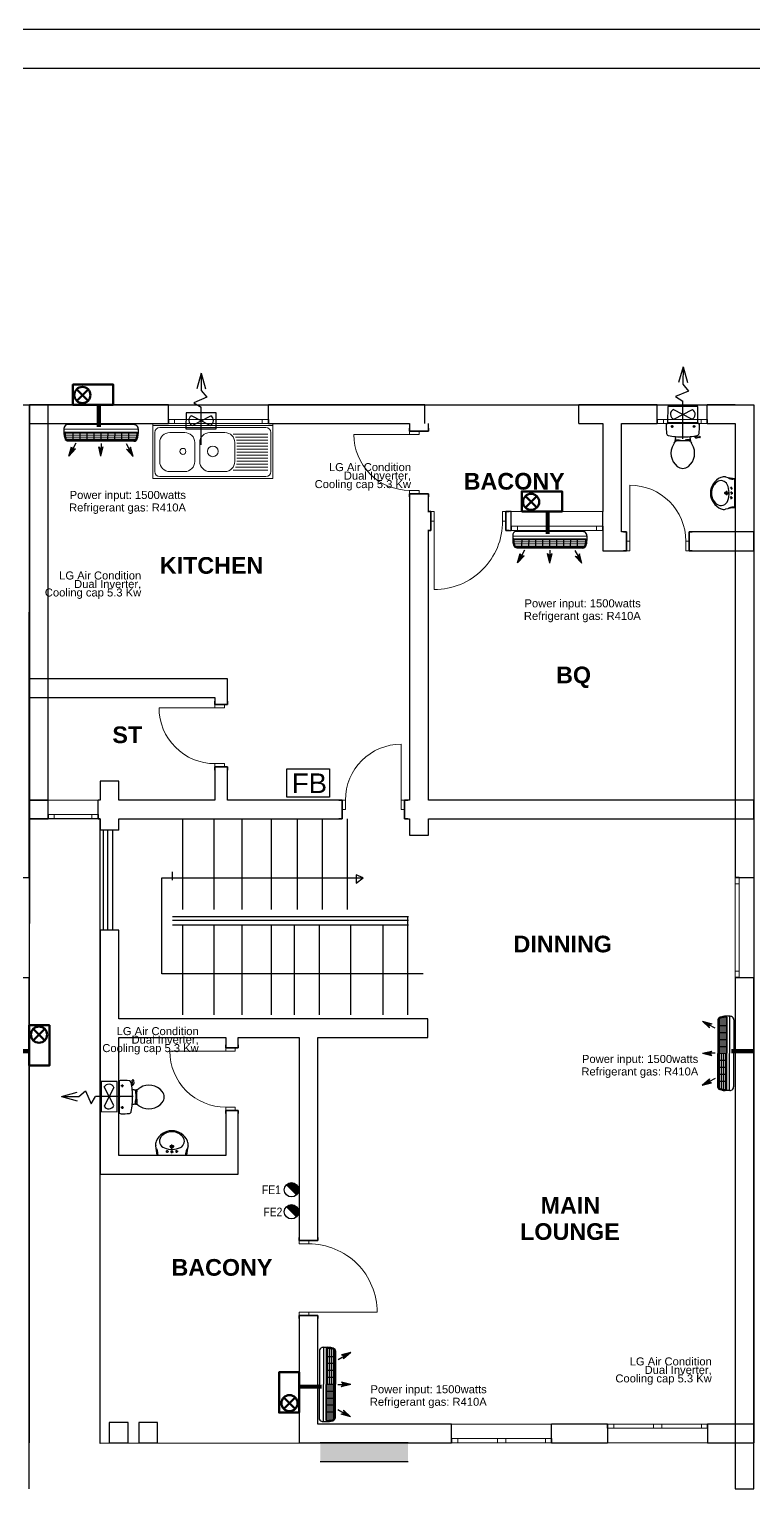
# Model space of a CAD drawing. Header units: inches. Extents: x 23 to 2032867, y 13 to 664695.
# Drawn here: x 630670 to 639357, y 496199 to 513706 of the extents above; entities that cross this region are included whole.
import ezdxf
from ezdxf.enums import TextEntityAlignment as Align

# ---------------------------------------------------------------- set-up
doc = ezdxf.new("R2010")
doc.units = ezdxf.units.IN
doc.header["$MEASUREMENT"] = 0
doc.linetypes.add('DASHED1', pattern=[1, 0.3, -0.4, 0.3])
doc.linetypes.add('Hidden Line', pattern=[391.222223, 282.222223, -109])
for name, color, linetype in [('08-DRAINAGE', 5, 'Continuous'), ('FIRE', 1, 'Continuous'), ('Hvactext', 7, 'Continuous'), ('LIAB', 8, 'Continuous'), ('PLOTYR', 15, 'Continuous')]:
    doc.layers.add(name, color=color, linetype=linetype)
for name, color, linetype, lineweight in [('0Railings', 1, 'Continuous', 18), ('AC', 9, 'Continuous', 15), ('ARCHICAD Doors_Pen_No__27', 7, 'Continuous', 35), ('ARCHICAD Windows_Pen_No__27', 7, 'Continuous', 35), ('BOLD', 7, 'Continuous', 50), ('Building', 8, 'Continuous', 18), ('HWS', 1, 'Continuous', 30), ('new light fittings', 6, 'Continuous', 20), ('SOAK WAWAY', 1, 'Continuous', 30), ('Structural - Bearing_Pen_No__27', 7, 'Continuous', 35)]:
    doc.layers.add(name, color=color, linetype=linetype, lineweight=lineweight)
for name, color, linetype, lineweight, true_color in [('2D Drafting - General_Pen_No__62', 7, 'Continuous', 20, 0xaaaaaa), ('2D Drafting - General_Pen_No__82', 7, 'Continuous', 20, 0xaaaaaa), ('Annotation - Text_Pen_No__86', 7, 'Continuous', 20, 0x5555ff), ('ARCHICAD Doors_Pen_No__23', 7, 'Continuous', 20, 0xff6600), ('ARCHICAD Doors_Pen_No__3', 7, 'Continuous', 18, 0xff6600), ('ARCHICAD Windows_Pen_No__23', 7, 'Continuous', 20, 0xff6600), ('ARCHICAD Windows_Pen_No__3', 7, 'Continuous', 18, 0xff6600), ('Structural - Bearing_Pen_No__160', 7, 'Continuous', 20, 0xb4a35c), ('Structural - Bearing_Pen_No__89', 7, 'Continuous', 20, 0x71cebe)]:
    doc.layers.add(name, color=color, linetype=linetype, lineweight=lineweight, true_color=true_color)
doc.styles.add('Arial', font='arial.ttf', dxfattribs={"height": 250})
doc.styles.add('GENERATED_STYLE_2', font='arialbd.ttf')
doc.styles.get("Standard").update_dxf_attribs({"font": 'arial.ttf'})

# ---------------------------------------------------------------- blocks, each defined once
blk = doc.blocks.new('ac1')
at = {"layer": 'BOLD', "color": 6}
for p, q in [((2309094, -76377), (2308957, -76514)), ((2308957, -76377), (2309094, -76514))]:
    blk.add_line(p, q, dxfattribs=at)
blk.add_lwpolyline([(2309139, -76562), (2308655, -76562), (2308655, -76320), (2309139, -76320)], close=True, dxfattribs=at)
blk.add_circle((2309026, -76445), 96.9, dxfattribs=at)
blk = doc.blocks.new('A$C109E561E')
at = {"layer": 'AC', "linetype": 'Continuous', "lineweight": -2}
for points in [[(111, 143), (73, 5), (170, 110), (125, 100), (125, 100)], [(583, 141), (548, 3), (515, 142), (549, 110), (549, 111)], [(987, 138), (1023, 0), (927, 107), (972, 95), (972, 96)]]:
    blk.add_hatch(color=3, dxfattribs=at).paths.add_polyline_path(points)
at = {"layer": 'AC', "color": 3, "linetype": 'Continuous', "lineweight": -2}
for p, q in [((4, 433), (2, 427)), ((1047, 466), (54, 471)), ((2, 427), (0, 413)), ((0, 413), (0, 345)), ((0, 406), (1100, 401)), ((0, 345), (0, 345)), ((7, 290), (13, 267)), ((16, 365), (15, 345)), ((16, 365), (1085, 360)), ((22, 294), (28, 271)), ((63, 245), (1036, 240)), ((63, 229), (1036, 224)), ((1071, 266), (1077, 289)), ((1085, 360), (1085, 339)), ((1086, 262), (1092, 285)), ((1099, 421), (1097, 428)), ((1100, 408), (1099, 421)), ((1100, 408), (1100, 339)), ((1100, 339), (1100, 339)), ((73, 5), (111, 143)), ((73, 5), (170, 110)), ((111, 143), (126, 100)), ((177, 194), (125, 100)), ((170, 110), (126, 100)), ((548, 2), (515, 142)), ((515, 142), (549, 111)), ((548, 2), (583, 141)), ((549, 192), (549, 111)), ((583, 141), (549, 111)), ((922, 190), (972, 96)), ((1023, 0), (927, 107)), ((927, 107), (972, 95)), ((987, 139), (972, 95)), ((1023, 0), (987, 139))]:
    blk.add_line(p, q, dxfattribs=at)
at = {"layer": 'AC', "color": 8, "linetype": 'Continuous', "lineweight": -2}
for p, q in [((16, 350), (1084, 345)), ((17, 320), (1083, 315)), ((23, 290), (1076, 285)), ((33, 260), (1066, 255)), ((138, 244), (139, 365)), ((241, 244), (242, 364)), ((344, 243), (344, 364)), ((447, 243), (447, 363)), ((549, 242), (550, 363)), ((652, 242), (653, 362)), ((755, 241), (756, 362)), ((858, 241), (859, 361)), ((961, 240), (961, 361))]:
    blk.add_line(p, q, dxfattribs=at)
at = {"layer": 'AC', "color": 3, "linetype": 'Continuous', "lineweight": -2}
for centre, radius, start, end in [((54, 419), 51.4, 89.7096, 164.2846), ((1047, 414), 51.4, 15.1345, 89.7096), ((51, 345), 51.4, 179.7096, 179.7096), ((206, 344), 206, 179.7096, 195.1345), ((63, 281), 51.4, 195.1345, 269.7096), ((206, 344), 190, 179.7096, 195.1345), ((63, 281), 36, 195.1345, 269.7096), ((1036, 276), 36, 269.7096, 344.2846), ((1036, 276), 51.4, 269.7096, 344.2846), ((894, 340), 190, 344.2846, 359.7096), ((894, 340), 206, 344.2846, 359.7096)]:
    blk.add_arc(centre, radius, start, end, dxfattribs=at)
blk = doc.blocks.new('ef1')
at = {"layer": 'new light fittings', "linetype": 'Continuous', "lineweight": 30}
for p, q in [((55922, -239719), (55921, -240170)), ((56029, -239951), (55805, -240069)), ((55813, -239951), (56036, -240069)), ((56008, -240224), (55921, -240170)), ((55852, -240290), (56008, -240224)), ((55920, -240372), (55852, -240290)), ((55919, -240579), (55867, -240392)), ((55919, -240579), (55920, -240372)), ((55919, -240579), (55973, -240392))]:
    blk.add_line(p, q, dxfattribs=at)
blk.add_lwpolyline([(56103, -239913), (55740, -239912), (55740, -240103), (56102, -240104)], close=True, dxfattribs=at)
for centre, start, end in [((55840, -240012), 113.6137, 238.8226), ((56002, -240012), 300.8885, 66.0974)]:
    blk.add_arc(centre, 66.5, start, end, dxfattribs=at)

msp = doc.modelspace()

# ---------------------------------------------------------------- hatches: boundary and pattern name
at = {"layer": 'FIRE', "linetype": 'Continuous'}
for points in [[(633814.537, 499871.504, 0.198912367), (633753.73, 499846.316), (633875.345, 499724.701, 0.668178638)], [(633814.484, 499608.117, 0.198912367), (633753.676, 499582.93), (633875.292, 499461.315, 0.668178638)]]:
    msp.add_hatch(color=7, dxfattribs=at).paths.add_polyline_path(points)
at = {"layer": 'Structural - Bearing_Pen_No__160', "linetype": 'Continuous', "lineweight": 25}
msp.add_hatch(color=8, dxfattribs=at).paths.add_polyline_path([(634158.577, 496526.113), (635212.886, 496526.113), (635212.886, 496751.113), (634158.577, 496751.113)])

# ---------------------------------------------------------------- linework, layer by layer
at = {"layer": '0Railings', "color": 7, "linetype": 'Continuous', "lineweight": 5, "const_width": 50}
for points in [[(631505.335, 508933.189), (631505.335, 509201.189)], [(636885.069, 507651.724), (636885.069, 507919.724)], [(630402.63, 501448.79), (630670.63, 501448.79)], [(639089.647, 501448.79), (639357.647, 501448.79)], [(634175.758, 497424.358), (633907.758, 497424.358)]]:
    msp.add_lwpolyline(points, dxfattribs=at)
at = {"layer": '2D Drafting - General_Pen_No__62', "color": 8, "linetype": 'Continuous', "lineweight": 25}
for p, q in [((632260.282, 502374.947), (632260.282, 503529.266)), ((632260.282, 503529.266), (634674.191, 503529.266)), ((634674.191, 503529.266), (634589.518, 503562.772)), ((634589.518, 503562.772), (634589.518, 503463.699)), ((634589.518, 503463.699), (634674.191, 503529.266)), ((635393.267, 502374.947), (632260.282, 502374.947))]:
    msp.add_line(p, q, dxfattribs=at)
at = {"layer": '2D Drafting - General_Pen_No__82', "color": 8, "linetype": 'Continuous', "lineweight": 25}
for p, q in [((632513.496, 503146.145), (632513.496, 504235.355)), ((632513.496, 503146.145), (632513.496, 504235.355)), ((632889.4, 503146.145), (632889.4, 504235.355)), ((632889.4, 503146.145), (632889.4, 504235.355)), ((633222.414, 503146.145), (633222.414, 504235.355)), ((633222.414, 503146.145), (633222.414, 504235.355)), ((633574.567, 503146.145), (633574.567, 504235.355)), ((633574.567, 503146.145), (633574.567, 504235.355)), ((633885.087, 503146.145), (633885.087, 504235.355)), ((633885.087, 503146.145), (633885.087, 504235.355)), ((634185.087, 503146.145), (634185.087, 504235.355)), ((634185.087, 503146.145), (634185.087, 504235.355)), ((634485.087, 503146.145), (634485.087, 504235.355)), ((634485.087, 503146.145), (634485.087, 504235.355)), ((631556.453, 504098.516), (631556.453, 502905.944)), ((631556.453, 504098.516), (631556.453, 502905.944)), ((631606.906, 504098.516), (631606.906, 502905.944)), ((631606.906, 504098.516), (631606.906, 502905.944)), ((631668.168, 504104.452), (631668.168, 502897.391)), ((631668.168, 504104.452), (631668.168, 502897.391)), ((632388.574, 503499.202), (632388.574, 503599.575)), ((632388.574, 503499.202), (632388.574, 503599.575)), ((632388.574, 503064.355), (635217.223, 503064.355)), ((632388.574, 503064.355), (635217.223, 503064.355)), ((632388.574, 503019.745), (635216.345, 503019.745)), ((632388.574, 503019.745), (635216.345, 503019.745)), ((632388.574, 502963.982), (635217.223, 502963.982)), ((632388.574, 502963.982), (635217.223, 502963.982)), ((632513.496, 501883.711), (632513.496, 502963.982)), ((632513.496, 501883.711), (632513.496, 502963.982)), ((632889.4, 501883.711), (632889.4, 502963.982)), ((632889.4, 501883.711), (632889.4, 502963.982)), ((633222.414, 501883.711), (633222.414, 502963.982)), ((633222.414, 501883.711), (633222.414, 502963.982)), ((633574.567, 501883.711), (633574.567, 502963.982)), ((633574.567, 501883.711), (633574.567, 502963.982)), ((633851.412, 501883.711), (633851.412, 502963.982)), ((633851.412, 501883.711), (633851.412, 502963.982)), ((634151.412, 501883.711), (634151.412, 502963.982)), ((634151.412, 501883.711), (634151.412, 502963.982)), ((634525.204, 501883.711), (634525.204, 502963.982)), ((634525.204, 501883.711), (634525.204, 502963.982)), ((634913.988, 501883.711), (634913.988, 502963.982)), ((634913.988, 501883.711), (634913.988, 502963.982)), ((635203.722, 503064.355), (635203.722, 501883.711)), ((635203.722, 503064.355), (635203.722, 501883.711))]:
    msp.add_line(p, q, dxfattribs=at)
at = {"layer": 'ARCHICAD Doors_Pen_No__23', "color": 8, "linetype": 'Continuous'}
for p, q in [((635231.089, 508884.436), (635231.089, 508844.436)), ((635346.089, 508884.436), (635231.089, 508884.436)), ((635231.089, 508844.436), (635346.089, 508844.436)), ((635346.089, 508844.436), (635346.089, 508884.436)), ((635346.089, 508174.436), (635231.089, 508174.436)), ((635231.089, 508174.436), (635231.089, 508134.436)), ((635231.089, 508134.436), (635346.089, 508134.436)), ((635346.089, 508134.436), (635346.089, 508174.436)), ((635526.118, 507919.649), (635486.118, 507919.649)), ((635486.118, 507919.649), (635486.118, 507804.649)), ((635526.118, 507804.649), (635526.118, 507919.649)), ((636386.118, 507919.649), (636346.118, 507919.649)), ((636346.118, 507919.649), (636346.118, 507804.649)), ((636386.118, 507804.649), (636386.118, 507919.649)), ((635486.118, 507804.649), (635526.118, 507804.649)), ((636346.118, 507804.649), (636386.118, 507804.649)), ((637832.163, 507566.145), (637872.163, 507566.145)), ((637832.163, 507451.145), (637832.163, 507566.145)), ((637872.163, 507566.145), (637872.163, 507451.145)), ((638542.163, 507451.145), (638542.163, 507566.145)), ((638542.163, 507566.145), (638582.163, 507566.145)), ((638582.163, 507566.145), (638582.163, 507451.145)), ((637872.163, 507451.145), (637832.163, 507451.145)), ((638582.163, 507451.145), (638542.163, 507451.145)), ((632896.807, 505607.472), (632896.807, 505567.472)), ((633011.807, 505607.472), (632896.807, 505607.472)), ((633011.807, 505567.472), (633011.807, 505607.472)), ((632896.807, 505567.472), (633011.807, 505567.472)), ((633011.807, 504897.472), (632896.807, 504897.472)), ((632896.807, 504897.472), (632896.807, 504857.472)), ((633011.807, 504857.472), (633011.807, 504897.472)), ((632896.807, 504857.472), (633011.807, 504857.472)), ((634461.129, 504460.355), (634421.129, 504460.355)), ((634421.129, 504460.355), (634421.129, 504345.355)), ((634461.129, 504345.355), (634461.129, 504460.355)), ((635171.129, 504460.355), (635131.129, 504460.355)), ((635131.129, 504460.355), (635131.129, 504345.355)), ((635171.129, 504345.355), (635171.129, 504460.355)), ((634421.129, 504345.355), (634461.129, 504345.355)), ((635131.129, 504345.355), (635171.129, 504345.355)), ((633026.297, 501487.196), (633026.297, 501447.196)), ((633141.297, 501487.196), (633026.297, 501487.196)), ((633026.297, 501447.196), (633141.297, 501447.196)), ((633141.297, 501447.196), (633141.297, 501487.196)), ((633141.297, 500777.196), (633026.297, 500777.196)), ((633026.297, 500777.196), (633026.297, 500737.196)), ((633026.297, 500737.196), (633141.297, 500737.196)), ((633141.297, 500737.196), (633141.297, 500777.196)), ((633906.654, 499177.501), (633906.654, 499137.501)), ((634021.654, 499177.501), (633906.654, 499177.501)), ((633906.654, 499137.501), (634021.654, 499137.501)), ((634021.654, 499137.501), (634021.654, 499177.501)), ((634021.654, 498317.501), (633906.654, 498317.501)), ((633906.654, 498317.501), (633906.654, 498277.501)), ((633906.654, 498277.501), (634021.654, 498277.501)), ((634021.654, 498277.501), (634021.654, 498317.501))]:
    msp.add_line(p, q, dxfattribs=at)
at = {"layer": 'ARCHICAD Doors_Pen_No__27', "color": 8, "linetype": 'Continuous'}
for p, q in [((635231.089, 508884.436), (635231.089, 508921.436)), ((635456.089, 508884.436), (635456.089, 508921.436)), ((635231.089, 508884.436), (635346.089, 508884.436)), ((635346.089, 508884.436), (635456.089, 508884.436)), ((635231.089, 508134.436), (635346.089, 508134.436)), ((635231.089, 508134.436), (635231.089, 508097.436)), ((635346.089, 508134.436), (635456.089, 508134.436)), ((635456.089, 508134.436), (635456.089, 508097.436)), ((635486.118, 507919.649), (635449.118, 507919.649)), ((635486.118, 507919.649), (635486.118, 507804.649)), ((636386.118, 507919.649), (636386.118, 507804.649)), ((636386.118, 507919.649), (636423.118, 507919.649)), ((635486.118, 507694.649), (635449.118, 507694.649)), ((635486.118, 507804.649), (635486.118, 507694.649)), ((636386.118, 507804.649), (636386.118, 507694.649)), ((636386.118, 507694.649), (636423.118, 507694.649)), ((637832.163, 507676.145), (637795.163, 507676.145)), ((637832.163, 507566.145), (637832.163, 507676.145)), ((637832.163, 507451.145), (637832.163, 507566.145)), ((638582.163, 507566.145), (638582.163, 507676.145)), ((638582.163, 507676.145), (638619.163, 507676.145)), ((638582.163, 507451.145), (638582.163, 507566.145)), ((637832.163, 507451.145), (637795.163, 507451.145)), ((638582.163, 507451.145), (638619.163, 507451.145)), ((632896.807, 505607.472), (632896.807, 505644.472)), ((632896.807, 505607.472), (633011.807, 505607.472)), ((633011.807, 505607.472), (633046.807, 505607.472)), ((633046.807, 505607.472), (633046.807, 505644.472)), ((632896.807, 504857.472), (633011.807, 504857.472)), ((632896.807, 504857.472), (632896.807, 504820.472)), ((633011.807, 504857.472), (633046.807, 504857.472)), ((633046.807, 504857.472), (633046.807, 504820.472)), ((634421.129, 504460.355), (634384.129, 504460.355)), ((634421.129, 504460.355), (634421.129, 504345.355)), ((635171.129, 504460.355), (635171.129, 504345.355)), ((635171.129, 504460.355), (635208.129, 504460.355)), ((634421.129, 504235.355), (634384.129, 504235.355)), ((634421.129, 504345.355), (634421.129, 504235.355)), ((635171.129, 504345.355), (635171.129, 504235.355)), ((635171.129, 504235.355), (635208.129, 504235.355)), ((633026.297, 501487.196), (633026.297, 501524.196)), ((633026.297, 501487.196), (633141.297, 501487.196)), ((633141.297, 501487.196), (633176.297, 501487.196)), ((633176.297, 501487.196), (633176.297, 501524.196)), ((633026.297, 500737.196), (633141.297, 500737.196)), ((633026.297, 500737.196), (633026.297, 500700.196)), ((633141.297, 500737.196), (633176.297, 500737.196)), ((633176.297, 500737.196), (633176.297, 500700.196)), ((633906.654, 499177.501), (633906.654, 499214.501)), ((633906.654, 499177.501), (634021.654, 499177.501)), ((634021.654, 499177.501), (634131.654, 499177.501)), ((634131.654, 499177.501), (634131.654, 499214.501)), ((633906.654, 498277.501), (634021.654, 498277.501)), ((633906.654, 498277.501), (633906.654, 498240.501)), ((634021.654, 498277.501), (634131.654, 498277.501)), ((634131.654, 498277.501), (634131.654, 498240.501))]:
    msp.add_line(p, q, dxfattribs=at)
at = {"layer": 'ARCHICAD Doors_Pen_No__3', "color": 8, "linetype": 'Continuous'}
for p, q in [((635231.089, 508844.436), (634561.089, 508844.436)), ((637872.163, 507566.145), (637872.163, 508236.145)), ((635526.118, 507804.649), (635526.118, 506984.649)), ((632896.807, 505567.472), (632226.807, 505567.472)), ((635131.129, 504460.355), (635131.129, 505130.355)), ((633026.297, 501447.196), (632356.297, 501447.196)), ((634021.654, 498317.501), (634841.654, 498317.501))]:
    msp.add_line(p, q, dxfattribs=at)
for centre, major_axis, start_param, end_param in [((635231.089, 508844.436), (473.762, 473.762), 2.35619449, 3.926990817), ((635526.118, 507804.649), (579.828, 579.828), 3.926990817, 5.497787144), ((632896.807, 505567.472), (473.762, 473.762), 2.35619449, 3.926990817), ((635131.129, 504460.355), (-473.762, 473.762), -0.785398163, 0.785398163), ((633026.297, 501447.196), (473.762, 473.762), 2.35619449, 3.926990817), ((634021.654, 498317.501), (-579.828, 579.828), 3.926990817, 5.497787144)]:
    msp.add_ellipse(centre, major_axis=major_axis, ratio=1, start_param=start_param, end_param=end_param, dxfattribs=at)
at = {"layer": 'ARCHICAD Doors_Pen_No__3', "color": 8, "linetype": 'Continuous', "extrusion": (0, 0, -1)}
msp.add_ellipse((637872.163, 507566.145), major_axis=(473.762, 473.762), ratio=1, start_param=-0.785398163, end_param=0.785398163, dxfattribs=at)
at = {"layer": 'ARCHICAD Windows_Pen_No__23', "color": 8, "linetype": 'Continuous'}
for p, q in [((632284.764, 508976.113), (632359.764, 508976.113)), ((632413.79, 509026.113), (632338.79, 509026.113)), ((632338.79, 508976.113), (632413.79, 508976.113)), ((632413.79, 508976.113), (632413.79, 509026.113)), ((633409.764, 508976.113), (633484.764, 508976.113)), ((633538.79, 509026.113), (633463.79, 509026.113)), ((633463.79, 509026.113), (633463.79, 508976.113)), ((633463.79, 508976.113), (633538.79, 508976.113)), ((638199.77, 509026.113), (638274.77, 509026.113)), ((638274.77, 508976.113), (638199.77, 508976.113)), ((638274.77, 509026.113), (638274.77, 508976.113)), ((638724.77, 508976.113), (638724.77, 509026.113)), ((638724.77, 509026.113), (638799.77, 509026.113)), ((638799.77, 508976.113), (638724.77, 508976.113)), ((636448.233, 507744.649), (636523.233, 507744.649)), ((636523.233, 507694.649), (636448.233, 507694.649)), ((636523.233, 507744.649), (636523.233, 507694.649)), ((637473.233, 507694.649), (637473.233, 507744.649)), ((637473.233, 507744.649), (637548.233, 507744.649)), ((637548.233, 507694.649), (637473.233, 507694.649)), ((630895.601, 504285.355), (630970.601, 504285.355)), ((630970.601, 504235.355), (630895.601, 504235.355)), ((630970.601, 504285.355), (630970.601, 504235.355)), ((631420.601, 504235.355), (631420.601, 504285.355)), ((631420.601, 504285.355), (631495.601, 504285.355)), ((631495.601, 504235.355), (631420.601, 504235.355)), ((639132.96, 503531.645), (639132.948, 503456.645)), ((639182.948, 503456.638), (639182.96, 503531.638)), ((639132.948, 503456.645), (639182.948, 503456.638)), ((639132.785, 502406.645), (639132.774, 502331.645)), ((639182.785, 502406.638), (639132.785, 502406.645)), ((639182.774, 502331.638), (639182.785, 502406.638)), ((637603.618, 496976.113), (637678.618, 496976.113)), ((637678.618, 496926.113), (637603.618, 496926.113)), ((637678.618, 496976.113), (637678.618, 496926.113)), ((638153.618, 496926.113), (638153.618, 496976.113)), ((638153.618, 496976.113), (638203.618, 496976.113)), ((638203.618, 496926.113), (638153.618, 496926.113)), ((638203.618, 496976.113), (638253.618, 496976.113)), ((638253.618, 496926.113), (638203.618, 496926.113)), ((638253.618, 496976.113), (638253.618, 496926.113)), ((638728.618, 496926.113), (638728.618, 496976.113)), ((638728.618, 496976.113), (638803.618, 496976.113)), ((638803.618, 496926.113), (638728.618, 496926.113)), ((635733.645, 496801.113), (635808.645, 496801.113)), ((635808.645, 496751.113), (635733.645, 496751.113)), ((635808.645, 496801.113), (635808.645, 496751.113)), ((636283.645, 496751.113), (636283.645, 496801.113)), ((636283.645, 496801.113), (636333.645, 496801.113)), ((636333.645, 496751.113), (636283.645, 496751.113)), ((636333.645, 496801.113), (636383.645, 496801.113)), ((636383.645, 496751.113), (636333.645, 496751.113)), ((636383.645, 496801.113), (636383.645, 496751.113)), ((636858.645, 496751.113), (636858.645, 496801.113)), ((636858.645, 496801.113), (636933.645, 496801.113)), ((636933.645, 496751.113), (636858.645, 496751.113))]:
    msp.add_line(p, q, dxfattribs=at)
at = {"layer": 'ARCHICAD Windows_Pen_No__27', "color": 8, "linetype": 'Continuous'}
for p, q in [((632338.79, 508976.113), (632338.79, 509026.113)), ((633538.79, 508976.113), (633538.79, 509026.113)), ((638199.77, 508976.113), (638199.77, 509026.113)), ((638799.77, 508976.113), (638799.77, 509026.113)), ((636448.233, 507694.649), (636448.233, 507744.649)), ((637548.233, 507694.649), (637548.233, 507744.649)), ((630895.601, 504235.355), (630895.601, 504285.355)), ((631495.601, 504235.355), (631495.601, 504285.355)), ((639132.96, 503531.645), (639182.96, 503531.638)), ((639132.774, 502331.645), (639182.774, 502331.638)), ((637603.618, 496976.113), (637603.618, 496926.113)), ((638803.618, 496976.113), (638803.618, 496926.113)), ((635733.645, 496751.113), (635733.645, 496801.113)), ((636933.645, 496751.113), (636933.645, 496801.113))]:
    msp.add_line(p, q, dxfattribs=at)
at = {"layer": 'ARCHICAD Windows_Pen_No__3', "color": 8, "linetype": 'Continuous'}
for p, q in [((633538.79, 509201.113), (632338.79, 509201.113)), ((638799.77, 509201.113), (638199.77, 509201.113)), ((633484.764, 508976.113), (632284.764, 508976.113)), ((633538.79, 508976.113), (632338.79, 508976.113)), ((632359.764, 508976.113), (633409.764, 508976.113)), ((633463.79, 509026.113), (632413.79, 509026.113)), ((632413.79, 508976.113), (633463.79, 508976.113)), ((638799.77, 508976.113), (638199.77, 508976.113)), ((638274.77, 509026.113), (638724.77, 509026.113)), ((638724.77, 508976.113), (638274.77, 508976.113)), ((637548.233, 507919.649), (636448.233, 507919.649)), ((637548.233, 507694.649), (636448.233, 507694.649)), ((636523.233, 507744.649), (637473.233, 507744.649)), ((637473.233, 507694.649), (636523.233, 507694.649)), ((631495.601, 504460.355), (630895.601, 504460.355)), ((631495.601, 504235.355), (630895.601, 504235.355)), ((630970.601, 504285.355), (631420.601, 504285.355)), ((631420.601, 504235.355), (630970.601, 504235.355)), ((630670.756, 502331.61), (630670.942, 503531.61)), ((639132.774, 502331.645), (639132.96, 503531.645)), ((639132.948, 503456.645), (639132.785, 502406.645)), ((639182.785, 502406.638), (639182.948, 503456.638)), ((636933.645, 496976.113), (635733.645, 496976.113)), ((637603.618, 496976.113), (638803.618, 496976.113)), ((637678.618, 496976.113), (638153.618, 496976.113)), ((638153.618, 496926.113), (637678.618, 496926.113)), ((638253.618, 496976.113), (638728.618, 496976.113)), ((638728.618, 496926.113), (638253.618, 496926.113)), ((636933.645, 496751.113), (635733.645, 496751.113)), ((635808.645, 496801.113), (636283.645, 496801.113)), ((636283.645, 496751.113), (635808.645, 496751.113)), ((636383.645, 496801.113), (636858.645, 496801.113)), ((636858.645, 496751.113), (636383.645, 496751.113)), ((637603.618, 496751.113), (638803.618, 496751.113))]:
    msp.add_line(p, q, dxfattribs=at)
at = {"layer": 'Building', "color": 8, "linetype": 'Continuous'}
for p, q in [((631505.335, 509136.644), (631505.335, 508961.644)), ((632150.729, 508976.113), (633350.729, 508976.113)), ((632225.729, 508976.113), (632150.729, 508976.113)), ((632625.729, 508976.113), (632150.729, 508976.113)), ((636885.069, 507855.18), (636885.069, 507680.18))]:
    msp.add_line(p, q, dxfattribs=at)
at = {"layer": 'Building', "color": 8, "linetype": 'Continuous', "lineweight": 20}
for p, q in [((632210.729, 508976.113), (632150.729, 508976.113)), ((632270.729, 508976.113), (632210.729, 508976.113)), ((632750.729, 508976.113), (632270.729, 508976.113))]:
    msp.add_line(p, q, dxfattribs=at)
at = {"layer": 'Building', "color": 8, "lineweight": 20}
for p, q in [((633590.729, 508976.113), (632150.729, 508976.113)), ((632150.729, 508976.113), (632150.729, 508316.113)), ((633590.729, 508952.113), (632150.729, 508952.113)), ((633506.729, 508928.113), (632234.729, 508928.113)), ((633590.729, 508316.113), (633590.729, 508976.113)), ((632174.729, 508868.113), (632174.729, 508400.113)), ((632234.729, 508748.113), (632234.729, 508520.113)), ((632534.729, 508868.113), (632354.729, 508868.113)), ((632654.729, 508748.113), (632654.729, 508520.113)), ((632714.729, 508748.113), (632714.729, 508520.113)), ((633014.729, 508868.113), (632834.729, 508868.113)), ((633116.376, 508850.113), (633530.729, 508850.113)), ((633134.729, 508748.113), (633134.729, 508520.113)), ((633142.714, 508814.113), (633530.729, 508814.113)), ((633155.57, 508778.113), (633530.729, 508778.113)), ((633158.729, 508742.113), (633530.729, 508742.113)), ((633566.729, 508400.113), (633566.729, 508868.113)), ((633158.729, 508706.113), (633530.729, 508706.113)), ((633158.729, 508670.113), (633530.729, 508670.113)), ((633158.729, 508634.113), (633530.729, 508634.113)), ((633158.729, 508598.113), (633530.729, 508598.113)), ((632354.729, 508400.113), (632534.729, 508400.113)), ((632834.729, 508400.113), (633014.729, 508400.113)), ((633116.376, 508418.113), (633530.729, 508418.113)), ((633142.714, 508454.113), (633530.729, 508454.113)), ((633155.57, 508490.113), (633530.729, 508490.113)), ((633158.729, 508562.113), (633530.729, 508562.113)), ((633158.729, 508526.113), (633530.729, 508526.113)), ((632150.729, 508316.113), (633590.729, 508316.113)), ((632234.729, 508340.113), (633506.729, 508340.113))]:
    msp.add_line(p, q, dxfattribs=at)
at = {"layer": 'Building', "linetype": 'Continuous', "lineweight": 30, "ltscale": 1000}
for p, q in [((638699.494, 508976.113), (638312.713, 508976.113)), ((638419.7, 508820.373), (638419.7, 508796.589)), ((638427.474, 508764.562), (638427.474, 508781.244)), ((638427.474, 508781.244), (638461.558, 508781.244)), ((638453.766, 508781.244), (638453.766, 508767.215)), ((638461.558, 508781.244), (638461.558, 508767.814)), ((638461.558, 508777.117), (638478.56, 508777.117)), ((638478.56, 508777.117), (638478.56, 508773.377)), ((638478.56, 508773.377), (638533.647, 508773.377)), ((638533.647, 508777.117), (638533.647, 508773.377)), ((638550.649, 508777.117), (638533.647, 508777.117)), ((638550.649, 508781.244), (638550.649, 508768.671)), ((638584.733, 508781.244), (638550.649, 508781.244)), ((638558.441, 508781.244), (638558.441, 508768.222)), ((638584.733, 508766.08), (638584.733, 508781.244)), ((638592.507, 508796.589), (638592.507, 508820.373)), ((638645.23, 508826.781), (638648.449, 508815.501)), ((638647.632, 508818.364), (638670.118, 508823.533)), ((638670.305, 508822.642), (638668.629, 508830.605)), ((638710.456, 508807.601), (638670.054, 508801.579)), ((638678.91, 508816.516), (638708.015, 508820.206)), ((638712.255, 508817.397), (638713.632, 508812.512)), ((639129.114, 508307.554), (639106.767, 508309.429)), ((639129.114, 508307.554, -1683.122), (639106.767, 508309.429, -1683.122)), ((639129.114, 507965.895), (639129.114, 508317.668)), ((639129.114, 507965.895, -1683.122), (639129.114, 508317.668, -1683.122)), ((639129.114, 507976.009), (639106.767, 507974.134)), ((639129.114, 507976.009, -1683.122), (639106.767, 507974.134, -1683.122)), ((631750.405, 501091.388), (631750.405, 500704.608)), ((631903.877, 501062.2), (631895.913, 501060.524)), ((631899.738, 501037.125), (631911.018, 501040.344)), ((631908.155, 501039.527), (631902.986, 501062.013)), ((631910.002, 501070.805), (631906.313, 501099.91)), ((631909.122, 501104.15), (631914.007, 501105.527)), ((631918.917, 501102.351), (631924.94, 501061.949)), ((631929.929, 500984.402), (631906.145, 500984.402)), ((631945.274, 500976.628), (631945.274, 500942.544)), ((631960.439, 500976.628), (631945.274, 500976.628)), ((631945.274, 500950.336), (631958.297, 500950.336)), ((631945.274, 500942.544), (631957.848, 500942.544)), ((631949.402, 500942.544), (631949.402, 500925.542)), ((631949.402, 500925.542), (631953.142, 500925.542)), ((631949.402, 500853.453), (631949.402, 500870.455)), ((631949.402, 500870.455), (631953.142, 500870.455)), ((631953.142, 500870.455), (631953.142, 500925.542)), ((631906.145, 500811.595), (631929.929, 500811.595)), ((631945.274, 500819.369), (631945.274, 500853.453)), ((631945.274, 500853.453), (631958.705, 500853.453)), ((631945.274, 500845.66), (631959.304, 500845.66)), ((631961.957, 500819.369), (631945.274, 500819.369)), ((632204.737, 500202.513), (632556.51, 500202.513)), ((632204.737, 500202.513, -1683.122), (632556.51, 500202.513, -1683.122)), ((632214.852, 500202.513), (632212.976, 500224.86)), ((632214.852, 500202.513, -1683.122), (632212.976, 500224.86, -1683.122)), ((632546.396, 500202.513), (632548.272, 500224.86)), ((632546.396, 500202.513, -1683.122), (632548.272, 500224.86, -1683.122))]:
    msp.add_line(p, q, dxfattribs=at)
at = {"layer": 'Building', "linetype": 'Continuous', "lineweight": 30, "ltscale": 50}
for p, q in [((638395.099, 508941.048), (638363.081, 508941.048)), ((638379.09, 508925.039), (638379.09, 508957.057)), ((638656.781, 508941.048), (638625.037, 508941.048)), ((638640.909, 508925.177), (638640.909, 508956.92)), ((639055.497, 508141.781), (639001.297, 508141.781)), ((639055.497, 508141.781, -1683.122), (639001.297, 508141.781, -1683.122)), ((639028.232, 508168.13), (639028.232, 508115.433)), ((639028.232, 508168.13, -1683.122), (639028.232, 508115.433, -1683.122)), ((631785.47, 501048.676), (631785.47, 501016.932)), ((631801.342, 501032.804), (631769.599, 501032.804)), ((631801.48, 500770.985), (631769.461, 500770.985)), ((631785.47, 500786.994), (631785.47, 500754.976)), ((632406.973, 500303.395), (632354.275, 500303.395)), ((632406.973, 500303.395, -1683.122), (632354.275, 500303.395, -1683.122)), ((632380.624, 500276.13), (632380.624, 500330.331)), ((632380.624, 500276.13, -1683.122), (632380.624, 500330.331, -1683.122))]:
    msp.add_line(p, q, dxfattribs=at)
at = {"layer": 'Building', "linetype": 'DASHED1', "lineweight": 30, "ltscale": 50}
for p, q in [((639085.429, 508215.576), (639085.429, 508180.195)), ((639085.429, 508215.576, -1683.122), (639085.429, 508180.195, -1683.122)), ((639102.472, 508197.886), (639067.547, 508197.886)), ((639102.472, 508197.886, -1683.122), (639067.547, 508197.886, -1683.122)), ((639102.472, 508085.677), (639067.547, 508085.677)), ((639102.472, 508085.677, -1683.122), (639067.547, 508085.677, -1683.122)), ((639106.884, 508141.781), (639071.96, 508141.781)), ((639106.884, 508141.781, -1683.122), (639071.96, 508141.781, -1683.122)), ((639085.429, 508067.987), (639085.429, 508103.367)), ((639085.429, 508067.987, -1683.122), (639085.429, 508103.367, -1683.122)), ((639089.842, 508124.091), (639089.842, 508159.472)), ((639089.842, 508124.091, -1683.122), (639089.842, 508159.472, -1683.122)), ((632306.83, 500246.198), (632342.21, 500246.198)), ((632306.83, 500246.198, -1683.122), (632342.21, 500246.198, -1683.122)), ((632324.52, 500229.155), (632324.52, 500264.08)), ((632324.52, 500229.155, -1683.122), (632324.52, 500264.08, -1683.122)), ((632362.934, 500241.786), (632398.314, 500241.786)), ((632362.934, 500241.786, -1683.122), (632398.314, 500241.786, -1683.122)), ((632380.624, 500224.743), (632380.624, 500259.668)), ((632380.624, 500224.743, -1683.122), (632380.624, 500259.668, -1683.122)), ((632454.418, 500246.198), (632419.038, 500246.198)), ((632454.418, 500246.198, -1683.122), (632419.038, 500246.198, -1683.122)), ((632436.728, 500229.155), (632436.728, 500264.08)), ((632436.728, 500229.155, -1683.122), (632436.728, 500264.08, -1683.122))]:
    msp.add_line(p, q, dxfattribs=at)
at = {"layer": 'Building', "linetype": 'Continuous', "lineweight": 30, "ltscale": 200}
for p, q in [((639124.554, 508146.342), (639133.675, 508146.342)), ((639133.675, 508146.342), (639124.554, 508137.221)), ((639133.675, 508137.221), (639124.554, 508146.342)), ((639124.554, 508146.342, -1683.122), (639133.675, 508146.342, -1683.122)), ((639133.675, 508146.342, -1683.122), (639124.554, 508137.221, -1683.122)), ((639133.675, 508137.221, -1683.122), (639124.554, 508146.342, -1683.122)), ((639124.554, 508137.221), (639133.675, 508137.221)), ((639124.554, 508137.221, -1683.122), (639133.675, 508137.221, -1683.122)), ((632385.184, 500197.953), (632376.064, 500207.073)), ((632376.064, 500207.073), (632376.064, 500197.953)), ((632376.064, 500197.953), (632385.184, 500207.073)), ((632385.184, 500197.953, -1683.122), (632376.064, 500207.073, -1683.122)), ((632376.064, 500207.073, -1683.122), (632376.064, 500197.953, -1683.122)), ((632376.064, 500197.953, -1683.122), (632385.184, 500207.073, -1683.122)), ((632385.184, 500207.073), (632385.184, 500197.953)), ((632385.184, 500207.073, -1683.122), (632385.184, 500197.953, -1683.122))]:
    msp.add_line(p, q, dxfattribs=at)
at = {"layer": 'Building', "linetype": 'Continuous', "ltscale": 200}
for p, q in [((631744.072, 500891.665), (631756.739, 500904.332)), ((631756.739, 500904.332), (631744.072, 500904.332)), ((631744.072, 500904.332), (631756.739, 500891.665)), ((631756.739, 500891.665), (631744.072, 500891.665))]:
    msp.add_line(p, q, dxfattribs=at)
at = {"layer": 'Building', "linetype": 'Continuous', "lineweight": 30, "ltscale": 50}
for centre in [(638379.09, 508941.048), (638640.909, 508941.048), (631785.47, 501032.804), (631785.47, 500770.985)]:
    msp.add_circle(centre, 9.351, dxfattribs=at)
at = {"layer": 'Building', "color": 8, "lineweight": 20}
for centre, radius in [((632512.198, 508642.147), 36.346), ((632872.063, 508642.147), 63.881)]:
    msp.add_circle(centre, radius, dxfattribs=at)
at = {"layer": 'Building', "linetype": 'Continuous', "lineweight": 30, "ltscale": 1000}
for centre, radius in [((639028.232, 508141.781), 18.608), ((639028.232, 508141.781, -1683.122), 18.608), ((639028.232, 508141.781), 10.99), ((639028.232, 508141.781, -1683.122), 10.99), ((632380.624, 500303.395), 18.608), ((632380.624, 500303.395, -1683.122), 18.608), ((632380.624, 500303.395), 10.99), ((632380.624, 500303.395, -1683.122), 10.99)]:
    msp.add_circle(centre, radius, dxfattribs=at)
at = {"layer": 'Building', "linetype": 'DASHED1', "lineweight": 30, "ltscale": 50}
for centre in [(639085.429, 508197.886), (639085.429, 508197.886, -1683.122), (639085.429, 508085.677), (639085.429, 508085.677, -1683.122), (639089.842, 508141.781), (639089.842, 508141.781, -1683.122), (632324.52, 500246.198), (632324.52, 500246.198, -1683.122), (632380.624, 500241.786), (632380.624, 500241.786, -1683.122), (632436.728, 500246.198), (632436.728, 500246.198, -1683.122)]:
    msp.add_circle(centre, 9.504, dxfattribs=at)
at = {"layer": 'Building', "color": 8, "lineweight": 20}
for centre, radius, start, end in [((632234.729, 508868.113), 60, 90, 180), ((633506.729, 508868.113), 60, 0, 90), ((632354.729, 508748.113), 120, 90, 180), ((632534.729, 508748.113), 120, 0, 90), ((632834.729, 508748.113), 120, 90, 180), ((633014.729, 508748.113), 120, 0, 90), ((632234.729, 508400.113), 60, 180, 270), ((632354.729, 508520.113), 120, 180, 270), ((632534.729, 508520.113), 120, 270, 0), ((632834.729, 508520.113), 120, 180, 270), ((633014.729, 508520.113), 120, 270, 0), ((633506.729, 508400.113), 60, 270, 0)]:
    msp.add_arc(centre, radius, start, end, dxfattribs=at)
at = {"layer": 'Building', "linetype": 'Continuous', "lineweight": 30, "ltscale": 1000}
for centre, radius, start, end in [((638339.279, 508955.186), 33.819, 141.7697938, 181.0191617), ((639201.572, 508954.584), 896.106, 180.0000019, 186.330877), ((638672.928, 508955.186), 33.819, 358.9808265, 38.2302081), ((637810.635, 508954.584), 896.106, 353.6508475, 0), ((638337.262, 508858.692), 26.494, 186.330877, 259.2903908), ((638506.103, 509751.44), 935.068, 259.2903908, 264.6980974), ((638693.899, 508545.299), 350.65, 146.1570702, 148.9077103), ((638319.134, 508796.589), 100.566, 326.1570684, 0), ((638427.789, 508748.903), 15.584, 96.9358105, 142.5800181), ((638506.283, 509749.5), 933.119, 264.6980974, 275.3019114), ((638513.027, 508048.205), 721.447, 84.3005444, 96.9358206), ((638583.127, 508750.579), 15.584, 37.7817379, 84.3005444), ((638506.103, 509751.44), 935.068, 275.3019114, 280.7270761), ((638693.073, 508796.589), 100.566, 180.0000019, 213.8429404), ((638318.307, 508545.299), 350.65, 31.0923054, 33.8429316), ((638667.182, 508820.847), 19.481, 195.9271971, 278.4778948), ((638677.93, 508824.247), 7.792, 191.8886154, 277.22379), ((638675.287, 508858.375), 26.118, 280.7270761, 353.6508475), ((638708.505, 508816.34), 3.896, 15.7397884, 97.2238087), ((638709.882, 508811.455), 3.896, 278.4778948, 15.7397884), ((638568.803, 508620.739), 204.567, 148.9077103, 230.8791806), ((638443.404, 508620.739), 204.567, 309.1208282, 31.0923054), ((638506.104, 508543.645), 105.195, 230.8791806, 309.1208282), ((639040.361, 508141.786), 203.147, 112.4424723, 248.1531127), ((639040.361, 508141.786, -1683.122), 203.147, 112.4424723, 248.1531127), ((639017.243, 508141.781), 168.347, 128.53754, 231.4625075), ((639017.243, 508141.781, -1683.122), 168.347, 128.53754, 231.4625075), ((638963.857, 508208.806), 82.661, 25.2174734, 128.537704), ((638963.857, 508208.806, -1683.122), 82.661, 25.2174734, 128.537704), ((639002.554, 508233.548), 103.901, 80.4525984, 112.4906661), ((639002.554, 508233.548, -1683.122), 103.901, 80.4525984, 112.4906661), ((639170.601, 508899.918), 583.726, 255.0270052, 265.9244355), ((639170.601, 508899.918, -1683.122), 583.726, 255.0270052, 265.9244355), ((638823.882, 508141.428), 238.006, 337.8276538, 25.5349405), ((638823.882, 508141.428, -1683.122), 238.006, 337.8276538, 25.5349405), ((639106.767, 508413.331), 103.901, 239.9007316, 270.0000094), ((639106.767, 508413.331, -1683.122), 103.901, 239.9007316, 270.0000094), ((638964.21, 508075.713), 83.628, 231.6817737, 343.2461383), ((638964.21, 508075.713, -1683.122), 83.628, 231.6817737, 343.2461383), ((639013.123, 508067.52), 124.156, 245.8931025, 246.0931451), ((639013.123, 508067.52, -1683.122), 124.156, 245.8931025, 246.0931451), ((639002.554, 508050.014), 103.901, 247.5093438, 279.5474663), ((639002.554, 508050.014, -1683.122), 103.901, 247.5093438, 279.5474663), ((639170.601, 507383.645), 583.726, 94.075602, 104.9730049), ((639170.601, 507383.645, -1683.122), 583.726, 94.075602, 104.9730049), ((639106.767, 507870.232), 103.901, 90.0000006, 120.0992783), ((639106.767, 507870.232, -1683.122), 103.901, 90.0000006, 120.0992783), ((631771.333, 501064.823), 33.819, 88.9808265, 128.2302081), ((631771.935, 500202.53), 896.106, 83.6508475, 90), ((631868.144, 501067.182), 26.118, 10.7270761, 83.6508475), ((630975.078, 500897.998), 935.068, 5.3019114, 10.7270761), ((631902.272, 501069.825), 7.792, 281.8886154, 7.22379), ((631910.178, 501100.4), 3.896, 105.7397884, 187.2238087), ((631905.672, 501059.077), 19.481, 285.9271971, 8.4778948), ((631915.064, 501101.777), 3.896, 8.4778948, 105.7397884), ((632105.78, 500835.299), 204.567, 39.1208282, 121.0923054), ((630977.018, 500898.178), 933.119, 354.6980974, 5.3019114), ((631929.929, 501084.968), 100.566, 270.0000019, 303.8429404), ((632678.313, 500904.922), 721.447, 174.3005444, 186.9358206), ((631975.94, 500975.022), 15.584, 127.7817379, 174.3005444), ((632181.22, 500710.202), 350.65, 121.0923054, 123.8429316), ((632182.874, 500897.998), 105.195, 320.8791806, 39.1208282), ((631771.333, 500731.174), 33.819, 231.7697938, 271.0191617), ((631771.935, 501593.467), 896.106, 270.0000019, 276.330877), ((631867.827, 500729.157), 26.494, 276.330877, 349.2903908), ((630975.078, 500897.998), 935.068, 349.2903908, 354.6980974), ((631929.929, 500711.029), 100.566, 56.1570684, 90), ((631977.616, 500819.684), 15.584, 186.9358105, 232.5800181), ((632181.22, 501085.794), 350.65, 236.1570702, 238.9077103), ((632105.78, 500960.698), 204.567, 238.9077103, 320.8791806), ((632288.857, 500329.073), 103.901, 157.5093438, 189.5474663), ((632288.857, 500329.073, -1683.122), 103.901, 157.5093438, 189.5474663), ((632380.629, 500291.267), 203.147, 22.4424723, 158.1531127), ((632380.629, 500291.267, -1683.122), 203.147, 22.4424723, 158.1531127), ((632306.363, 500318.505), 124.156, 155.8931025, 156.0931451), ((632306.363, 500318.505, -1683.122), 124.156, 155.8931025, 156.0931451), ((632314.555, 500367.418), 83.628, 141.6817737, 253.2461383), ((632314.555, 500367.418, -1683.122), 83.628, 141.6817737, 253.2461383), ((632380.624, 500314.385), 168.347, 38.53754, 141.4625075), ((632380.624, 500314.385, -1683.122), 168.347, 38.53754, 141.4625075), ((632447.648, 500367.77), 82.661, 295.2174734, 38.537704), ((632447.648, 500367.77, -1683.122), 82.661, 295.2174734, 38.537704), ((632472.391, 500329.073), 103.901, 350.4525984, 22.4906661), ((632472.391, 500329.073, -1683.122), 103.901, 350.4525984, 22.4906661), ((631622.488, 500161.026), 583.726, 4.075602, 14.9730049), ((631622.488, 500161.026, -1683.122), 583.726, 4.075602, 14.9730049), ((632109.075, 500224.86), 103.901, 0.0000006, 30.0992783), ((632109.075, 500224.86, -1683.122), 103.901, 0.0000006, 30.0992783), ((632380.271, 500507.745), 238.006, 247.8276538, 295.5349405), ((632380.271, 500507.745, -1683.122), 238.006, 247.8276538, 295.5349405), ((632652.173, 500224.86), 103.901, 149.9007316, 180.0000094), ((632652.173, 500224.86, -1683.122), 103.901, 149.9007316, 180.0000094), ((633138.76, 500161.026), 583.726, 165.0270052, 175.9244355), ((633138.76, 500161.026, -1683.122), 583.726, 165.0270052, 175.9244355)]:
    msp.add_arc(centre, radius, start, end, dxfattribs=at)
at = {"layer": 'FIRE'}
for p, q in [((633875.311, 499724.667), (633753.657, 499846.244)), ((633875.258, 499461.281), (633753.604, 499582.858))]:
    msp.add_line(p, q, dxfattribs=at)
for centre in [(633814.484, 499785.455), (633814.484, 499522.122)]:
    msp.add_circle(centre, 85.995, dxfattribs=at)
at = {"layer": 'HWS'}
msp.add_lwpolyline([(633758.623, 504835.267), (634271.123, 504835.267), (634271.123, 504495.767), (633758.623, 504495.767)], close=True, dxfattribs=at)
at = {"layer": 'LIAB', "color": 7, "linetype": 'Continuous', "ltscale": 256.031999}
msp.add_line((612178.812, 513236.592), (649608.926, 513236.592), dxfattribs=at)
at = {"layer": 'PLOTYR', "color": 1, "linetype": 'Continuous', "ltscale": 250}
msp.add_line((611585.778, 513706.014), (650078.348, 513706.014), dxfattribs=at)
at = {"layer": 'Structural - Bearing_Pen_No__27', "color": 8, "linetype": 'Continuous', "lineweight": 25}
for p, q in [((630896.822, 509201.067), (630671.822, 509201.113)), ((632338.79, 509201.113), (630671.822, 509201.113)), ((630895.601, 504460.297), (630896.822, 509201.067)), ((632338.79, 509026.113), (632338.79, 509201.113)), ((633538.79, 509026.113), (633538.79, 509201.113)), ((635231.089, 509201.113), (633538.79, 509201.113)), ((635412.023, 509201.113), (635231.089, 509201.113)), ((635412.023, 508976.113), (635412.023, 509201.113)), ((637259.292, 508976.113), (637259.292, 509201.113)), ((638199.77, 509201.113), (637259.292, 509201.113)), ((638199.77, 509026.113), (638199.77, 509201.113)), ((638799.77, 509026.113), (638799.77, 509201.113)), ((639133.84, 509201.113), (638799.77, 509201.113)), ((630671.764, 508976.113), (630670.601, 504460.355)), ((630670.942, 503531.61), (630671.787, 508976.113)), ((630671.822, 508976.113), (632338.79, 508976.113)), ((632338.79, 508976.113), (632338.79, 509026.113)), ((633538.79, 508976.113), (633538.79, 509026.113)), ((633538.79, 508976.113), (635231.089, 508976.113)), ((635231.089, 508976.113), (635231.089, 508884.436)), ((635231.089, 508884.436), (635231.089, 508921.436)), ((635456.089, 508884.436), (635456.089, 508976.113)), ((635456.089, 508884.436), (635456.089, 508921.436)), ((637259.292, 508976.113), (637547.016, 508976.113)), ((637547.016, 508976.113), (637547.016, 507919.649)), ((637772.016, 508976.113), (638199.77, 508976.113)), ((637772.016, 507676.145), (637772.016, 508976.113)), ((638199.77, 508976.113), (638199.77, 509026.113)), ((638799.77, 508976.113), (638799.77, 509026.113)), ((638799.77, 508976.113), (639133.805, 508976.113)), ((639133.805, 508976.113), (639132.96, 503531.645)), ((635231.089, 508884.436), (635346.089, 508884.436)), ((635346.089, 508884.436), (635456.089, 508884.436)), ((635231.089, 508134.436), (635231.089, 508097.436)), ((635231.089, 508134.436), (635346.089, 508134.436)), ((635231.089, 508134.436), (635231.089, 504460.355)), ((635346.089, 508134.436), (635456.089, 508134.436)), ((635456.089, 508134.436), (635456.089, 508097.436)), ((635456.089, 507919.649), (635456.089, 508134.436)), ((635486.118, 507919.649), (635449.118, 507919.649)), ((635486.118, 507919.649), (635456.089, 507919.649)), ((635486.118, 507919.649), (635486.118, 507804.649)), ((636386.118, 507919.649), (636423.118, 507919.649)), ((636386.118, 507919.649), (636386.118, 507804.649)), ((636448.233, 507919.649), (636386.118, 507919.649)), ((636448.233, 507744.649), (636448.233, 507919.649)), ((637548.233, 507744.649), (637548.233, 507919.649)), ((635486.118, 507694.649), (635449.118, 507694.649)), ((635456.089, 504460.355), (635456.089, 507694.649)), ((635456.089, 507694.649), (635486.118, 507694.649)), ((635486.118, 507804.649), (635486.118, 507694.649)), ((636386.118, 507804.649), (636386.118, 507694.649)), ((636386.118, 507694.649), (636423.118, 507694.649)), ((636386.118, 507694.649), (636448.233, 507694.649)), ((636448.233, 507694.649), (636448.233, 507744.649)), ((637547.016, 507694.649), (637547.016, 507451.145)), ((637548.233, 507694.649), (637548.233, 507744.649)), ((637832.163, 507676.145), (637772.016, 507676.145)), ((637832.163, 507676.145), (637795.163, 507676.145)), ((637832.163, 507566.145), (637832.163, 507676.145)), ((637832.163, 507451.145), (637832.163, 507566.145)), ((638582.163, 507676.145), (638619.163, 507676.145)), ((638582.163, 507566.145), (638582.163, 507676.145)), ((639356.822, 507676.145), (638582.163, 507676.145)), ((638582.163, 507451.145), (638582.163, 507566.145)), ((639356.822, 507451.145), (639356.822, 507676.145)), ((637547.016, 507451.145), (637832.163, 507451.145)), ((637832.163, 507451.145), (637795.163, 507451.145)), ((638582.163, 507451.145), (638619.163, 507451.145)), ((638582.163, 507451.145), (639356.822, 507451.145)), ((630671.822, 505913.613), (630671.822, 505688.613)), ((633046.807, 505913.613), (630671.822, 505913.613)), ((633046.807, 505607.472), (633046.807, 505913.613)), ((630671.822, 505688.613), (632896.807, 505688.613)), ((632896.807, 505688.613), (632896.807, 505607.472)), ((632896.807, 505607.472), (632896.807, 505644.472)), ((632896.807, 505607.472), (633011.807, 505607.472)), ((633011.807, 505607.472), (633046.807, 505607.472)), ((633046.807, 505607.472), (633046.807, 505644.472)), ((632896.807, 504857.472), (632896.807, 504820.472)), ((632896.807, 504857.472), (633011.807, 504857.472)), ((632896.807, 504857.472), (632896.807, 504460.355)), ((633011.807, 504857.472), (633046.807, 504857.472)), ((633046.807, 504857.472), (633046.807, 504820.472)), ((633046.807, 504460.355), (633046.807, 504857.472)), ((631519.072, 504688.786), (631519.072, 504460.355)), ((631744.072, 504688.786), (631519.072, 504688.786)), ((631744.072, 504460.355), (631744.072, 504688.786)), ((630670.601, 504460.355), (630670.601, 504235.355)), ((630895.601, 504460.355), (630670.601, 504460.355)), ((630670.601, 504460.355), (630895.601, 504460.297)), ((630895.601, 504285.355), (630895.601, 504460.355)), ((631495.601, 504285.355), (631495.601, 504460.355)), ((631519.072, 504460.355), (631495.601, 504460.355)), ((632896.807, 504460.355), (631744.072, 504460.355)), ((634421.129, 504460.355), (633046.807, 504460.355)), ((634421.129, 504460.355), (634384.129, 504460.355)), ((634421.129, 504460.355), (634421.129, 504345.355)), ((635171.129, 504460.355), (635208.129, 504460.355)), ((635171.129, 504460.355), (635171.129, 504345.355)), ((635231.089, 504460.355), (635171.129, 504460.355)), ((639356.822, 504460.355), (635456.089, 504460.355)), ((639356.822, 504235.355), (639356.822, 504460.355)), ((630670.601, 504235.355), (630895.601, 504235.355)), ((630895.601, 504235.355), (630895.601, 504285.355)), ((631495.601, 504235.355), (631495.601, 504285.355)), ((631495.601, 504235.355), (631519.072, 504235.355)), ((631519.072, 504235.355), (631519.072, 504100.922)), ((631744.072, 504235.355), (634421.129, 504235.355)), ((631744.072, 504100.922), (631744.072, 504235.355)), ((634421.129, 504235.355), (634384.129, 504235.355)), ((634421.129, 504345.355), (634421.129, 504235.355)), ((635171.129, 504345.355), (635171.129, 504235.355)), ((635171.129, 504235.355), (635208.129, 504235.355)), ((635171.129, 504235.355), (635231.089, 504235.355)), ((635231.089, 504235.355), (635231.089, 504041.125)), ((635456.089, 504235.355), (639356.822, 504235.355)), ((635456.089, 504041.125), (635456.089, 504235.355)), ((631744.072, 504100.922), (631519.072, 504100.922)), ((635231.089, 504041.125), (635456.089, 504041.125)), ((630495.942, 503531.638), (630670.942, 503531.61)), ((639132.96, 503531.645), (639182.96, 503531.638)), ((639182.96, 503531.638), (639357.96, 503531.61)), ((631744.072, 502900.922), (631519.072, 502900.922)), ((631519.072, 502900.922), (631519.072, 499972.953)), ((631744.072, 501835.711), (631744.072, 502900.922)), ((630495.756, 502331.638), (630670.756, 502331.61)), ((630669.804, 496199.484), (630670.756, 502331.61)), ((639132.774, 502331.645), (639131.822, 496199.519)), ((639132.774, 502331.645), (639182.774, 502331.638)), ((639182.774, 502331.638), (639357.774, 502331.61)), ((639356.822, 496199.484), (639357.774, 502331.61)), ((635449.818, 501835.711), (631744.072, 501835.711)), ((635449.818, 501610.711), (635449.818, 501835.711)), ((631744.072, 501610.711), (633026.297, 501610.711)), ((631744.072, 500197.953), (631744.072, 501610.711)), ((633026.297, 501610.711), (633026.297, 501487.196)), ((633176.297, 501610.711), (633906.654, 501610.711)), ((633176.297, 501487.196), (633176.297, 501610.711)), ((633906.654, 501610.711), (633906.654, 499177.501)), ((634131.654, 499177.501), (634131.654, 501610.711)), ((634131.654, 501610.711), (635449.818, 501610.711)), ((633026.297, 501487.196), (633026.297, 501524.196)), ((633026.297, 501487.196), (633141.297, 501487.196)), ((633141.297, 501487.196), (633176.297, 501487.196)), ((633176.297, 501487.196), (633176.297, 501524.196)), ((633026.297, 500737.196), (633026.297, 500700.196)), ((633026.297, 500737.196), (633141.297, 500737.196)), ((633026.297, 500737.196), (633026.297, 500197.953)), ((633141.297, 500737.196), (633176.297, 500737.196)), ((633176.297, 500737.196), (633176.297, 500700.196)), ((633176.297, 499972.953), (633176.297, 500737.196)), ((633026.297, 500197.953), (631744.072, 500197.953)), ((631519.072, 499972.953), (633176.297, 499972.953)), ((633906.654, 499177.501), (633906.654, 499214.501)), ((633906.654, 499177.501), (634021.654, 499177.501)), ((634021.654, 499177.501), (634131.654, 499177.501)), ((634131.654, 499177.501), (634131.654, 499214.501)), ((633906.654, 498277.501), (633906.654, 498240.501)), ((633906.654, 498277.501), (634021.654, 498277.501)), ((633906.654, 498277.501), (633906.654, 496751.113)), ((634021.654, 498277.501), (634131.654, 498277.501)), ((634131.654, 498277.501), (634131.654, 498240.501)), ((634131.654, 496976.113), (634131.654, 498277.501)), ((631854.768, 496994.058), (631629.768, 496994.058)), ((631629.768, 496994.058), (631629.768, 496751.113)), ((631854.768, 496751.113), (631854.768, 496994.058)), ((632208.048, 496994.058), (631983.048, 496994.058)), ((631983.048, 496994.058), (631983.048, 496751.113)), ((632208.048, 496751.113), (632208.048, 496994.058)), ((635733.645, 496976.113), (634131.654, 496976.113)), ((635733.645, 496801.113), (635733.645, 496976.113)), ((636933.645, 496801.113), (636933.645, 496976.113)), ((637603.618, 496976.113), (636933.645, 496976.113)), ((637603.618, 496976.113), (637603.618, 496926.113)), ((637603.618, 496926.113), (637603.618, 496751.113)), ((638803.618, 496976.113), (638803.618, 496926.113)), ((639356.822, 496976.113), (638803.618, 496976.113)), ((638803.618, 496926.113), (638803.618, 496751.113)), ((639356.822, 496751.113), (639356.822, 496976.113)), ((631629.768, 496751.113), (631854.768, 496751.113)), ((631983.048, 496751.113), (632208.048, 496751.113)), ((633906.654, 496751.113), (635733.645, 496751.113)), ((635212.886, 496751.113), (634158.577, 496751.113)), ((635733.645, 496751.113), (635733.645, 496801.113)), ((636933.645, 496751.113), (636933.645, 496801.113)), ((636933.645, 496751.113), (637603.618, 496751.113)), ((638803.618, 496751.113), (639356.822, 496751.113)), ((634158.577, 496526.113), (635212.886, 496526.113)), ((639131.822, 496199.519), (639356.822, 496199.484))]:
    msp.add_line(p, q, dxfattribs=at)
at = {"layer": 'Structural - Bearing_Pen_No__89', "color": 8, "linetype": 'Continuous', "lineweight": 25}
for p, q in [((621984.804, 509201.113), (630671.822, 509201.113)), ((630671.822, 509201.113), (630669.804, 496751.113)), ((630670.601, 504235.355), (630671.822, 509201.113)), ((630671.822, 509201.113), (639358.84, 509201.113)), ((639358.84, 509201.113), (639356.822, 496751.113)), ((631519.072, 504235.355), (630670.601, 504235.355)), ((631519.072, 496743.727), (631519.072, 504235.355)), ((639356.822, 496751.113), (631519.072, 496743.727))]:
    msp.add_line(p, q, dxfattribs=at)

# ---------------------------------------------------------------- block references
at = {"xscale": -1}
for p in [(2940333.67, 585763.189), (2945713.405, 584481.724)]:
    msp.add_blockref('ac1', p, dxfattribs=at)
for p, rotation in [((707232.63, -1807379.546), 270), ((557345.758, 2806252.693), 90)]:
    msp.add_blockref('ac1', p, dxfattribs=dict(at, rotation=rotation))
at = {"layer": '08-DRAINAGE'}
for p, rotation in [((694427.351, 269075.745), 180), ((688652.101, 269001.568), 180), ((871636.556, 556825.026), 270)]:
    msp.add_blockref('ef1', p, dxfattribs=dict(at, rotation=rotation))
at = {"layer": 'SOAK WAWAY', "xscale": 0.81, "yscale": 0.81, "zscale": 0.81}
for p in [(631086.528, 508582.18), (636466.262, 507300.715)]:
    msp.add_blockref('A$C109E561E', p, dxfattribs=at)
for p, rotation in [((638738.639, 501867.597), 270), ((634526.766, 497005.551), 90)]:
    msp.add_blockref('A$C109E561E', p, dxfattribs=dict(at, rotation=rotation))

# ---------------------------------------------------------------- texts
at = {"layer": 'Annotation - Text_Pen_No__86', "color": 8, "linetype": 'Hidden Line', "lineweight": 25, "style": 'GENERATED_STYLE_2'}
for s, p in [('BACONY', (635879.028, 508183.732)), ('KITCHEN', (632235.699, 507174.569)), ('BQ', (636986.834, 505860.912)), ('ST', (631667.116, 505143.147)), ('DINNING', (636476.581, 502633.77)), ('MAIN', (636801.401, 499497.886)), ('LOUNGE', (636555.698, 499184.984)), ('BACONY', (632375.42, 498755.255))]:
    msp.add_text(s, height=200, dxfattribs=at).set_placement(p)
at = {"layer": 'FIRE', "color": 7, "width": 0.85}
for s, p in [('FE1', (633574.299, 499702.297)), ('FE2', (633591.203, 499437.076))]:
    msp.add_text(s, height=104.1863, dxfattribs=at).set_placement(p, align=Align.BOTTOM_CENTER)
at = {"layer": 'FIRE', "color": 7, "insert": (633818.657, 504543.533), "char_height": 236.25, "width": 3585.78424, "attachment_point": 7, "rotation": 0.1112834}
msp.add_mtext('{\\fArial|b0|i0|c0|p34;FB}', dxfattribs=at)
at = {"layer": 'Hvactext', "color": 7, "char_height": 96, "width": 4088.81303, "attachment_point": 3, "line_spacing_factor": 0.636364, "style": 'Arial'}
for s, insert in [('LG Air Condition\\PDual Inverter, \\PCooling cap 5.3 Kw', (635247.47, 508501.516)), ('Power input: 1500watts', (632549.471, 508167.685)), ('Refrigerant gas: R410A', (632549.471, 508017.507)), ('LG Air Condition\\PDual Inverter, \\PCooling cap 5.3 Kw', (632013.13, 507201.669)), ('Power input: 1500watts', (638002.148, 506867.838)), ('Refrigerant gas: R410A', (638002.148, 506717.66)), ('LG Air Condition\\PDual Inverter, \\PCooling cap 5.3 Kw', (632702.167, 501736.878)), ('Power input: 1500watts', (638691.185, 501403.047)), ('Refrigerant gas: R410A', (638691.185, 501252.87)), ('LG Air Condition\\PDual Inverter, \\PCooling cap 5.3 Kw', (638853.183, 497775.366)), ('Power input: 1500watts', (636155.183, 497441.535)), ('Refrigerant gas: R410A', (636155.183, 497291.358))]:
    msp.add_mtext(s, dxfattribs=dict(at, insert=insert))

doc.saveas('drawing.dxf')
